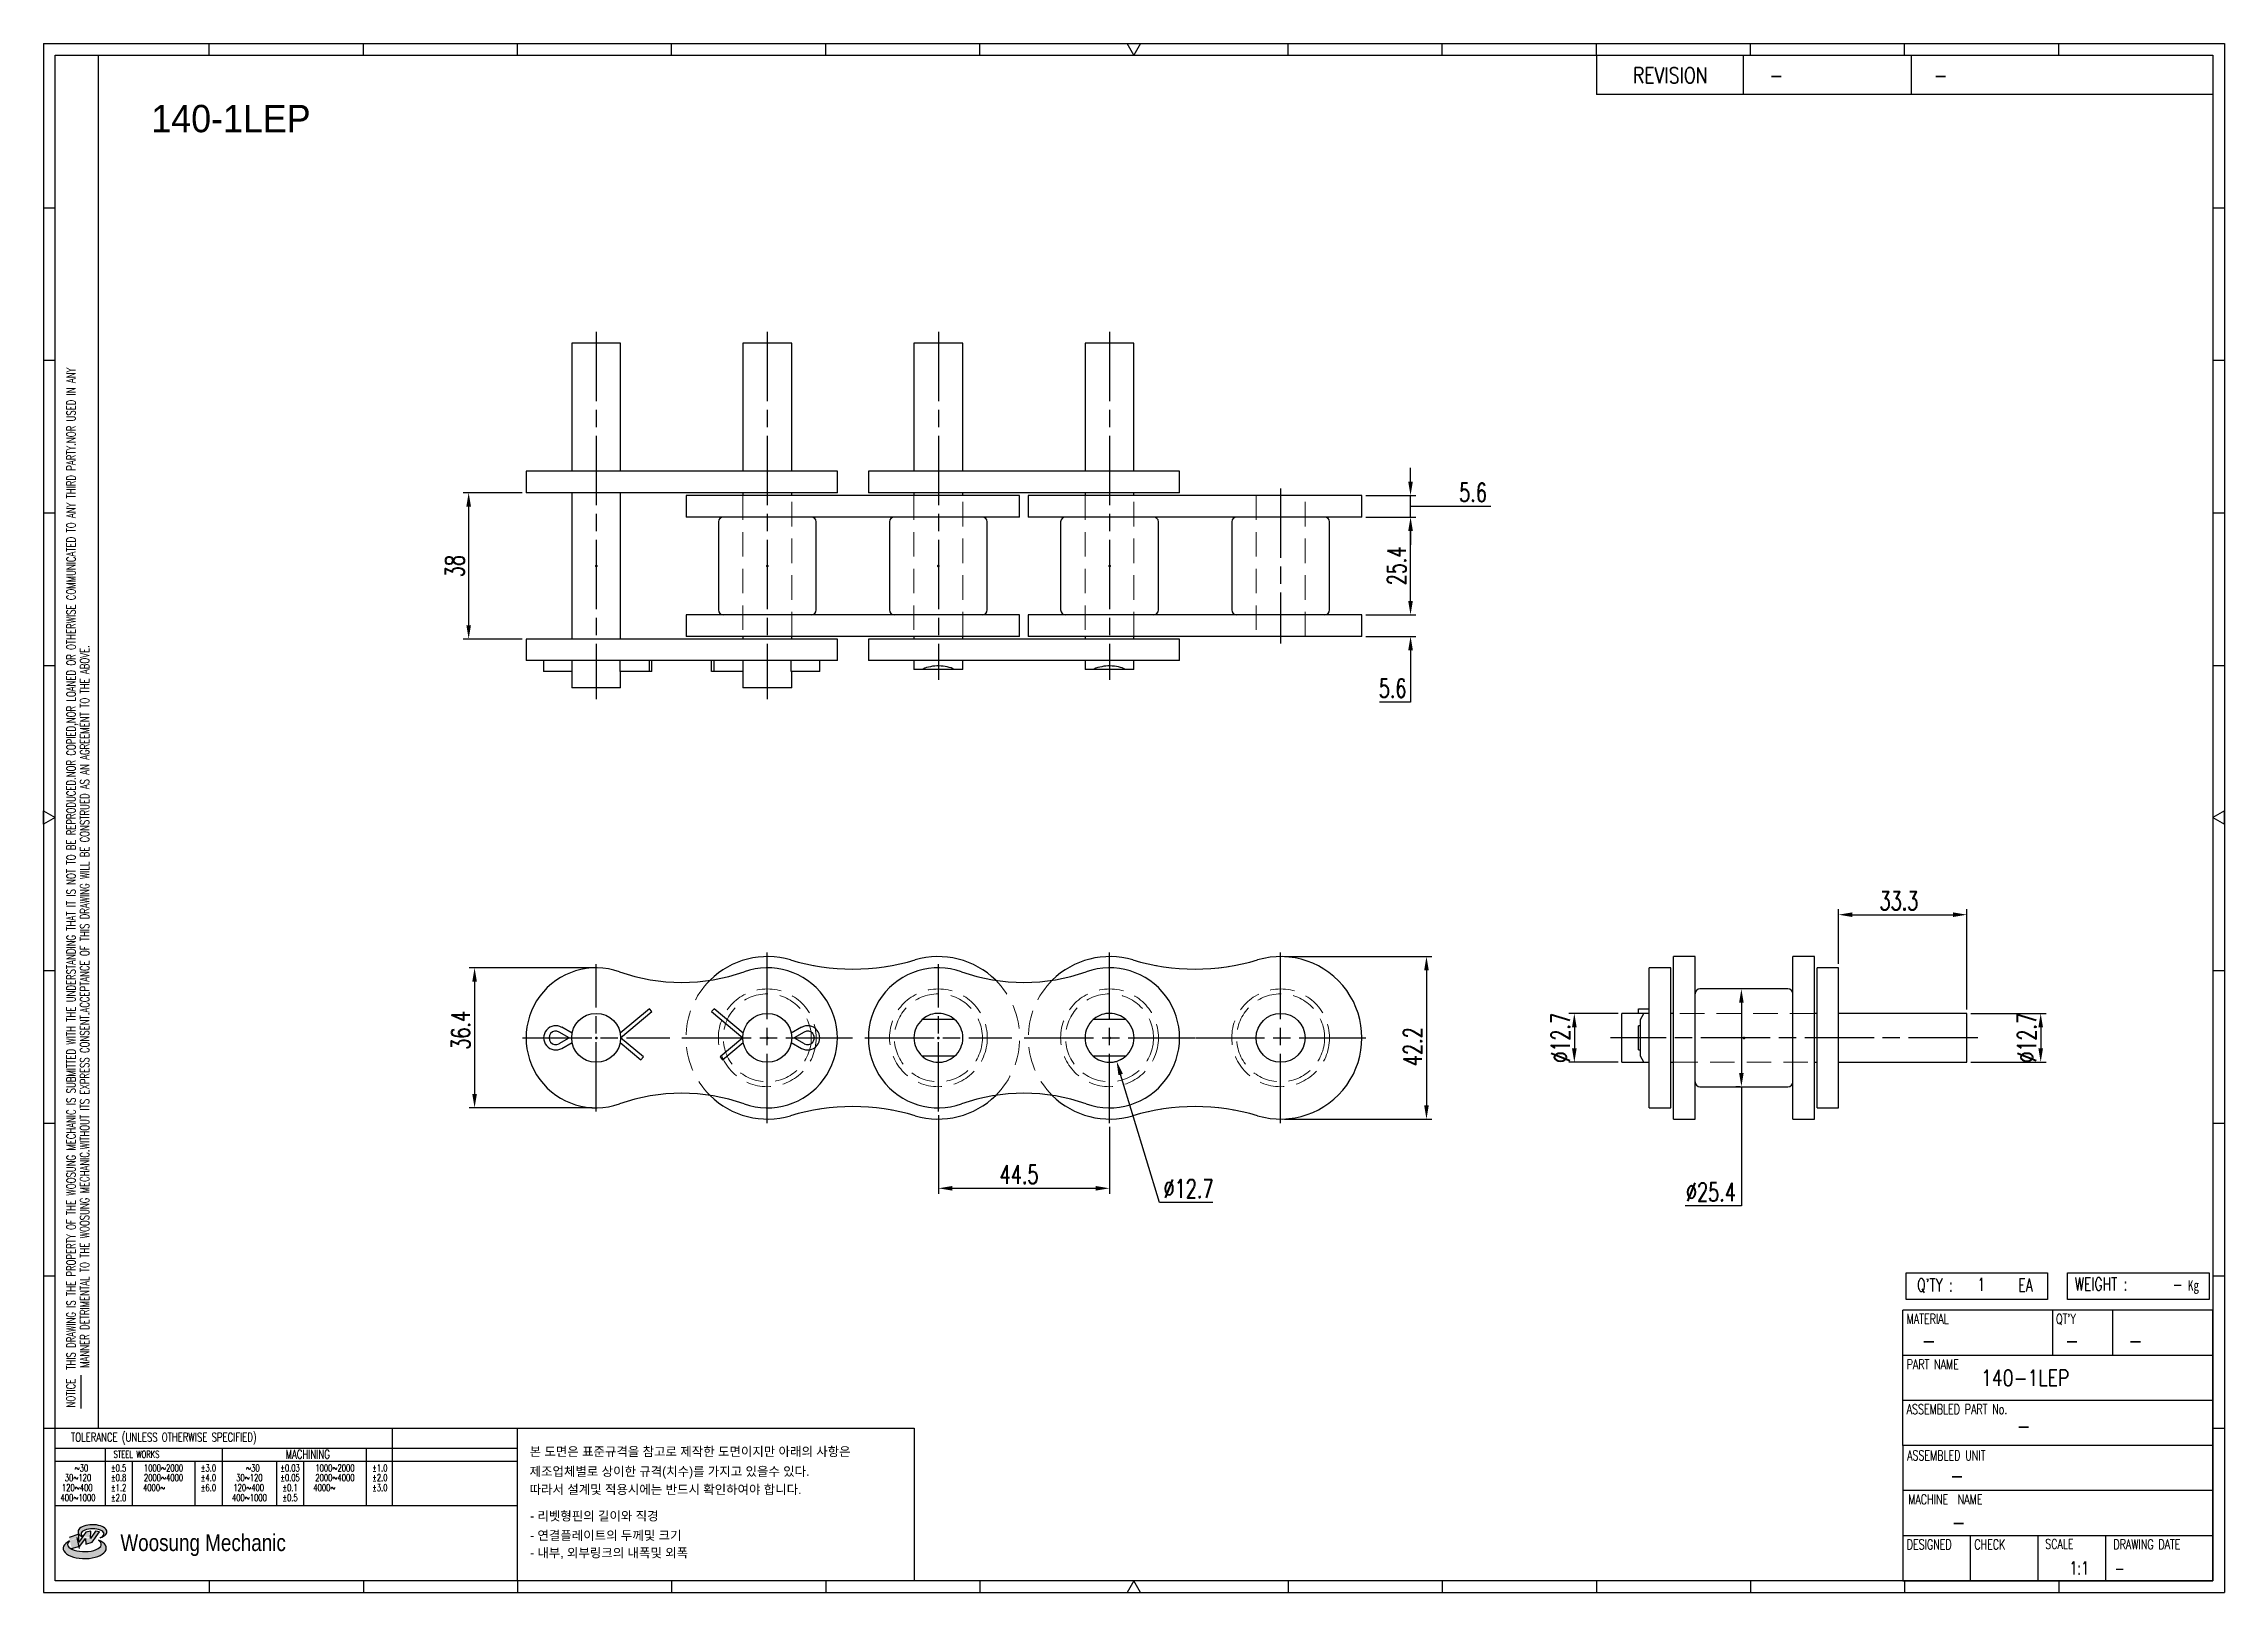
# Model space of a CAD drawing. Header units: millimetres. Extents: x 2770 to 3337, y 59 to 461.
import ezdxf
from ezdxf.enums import TextEntityAlignment as Align

# ---------------------------------------------------------------- set-up
doc = ezdxf.new("R2010")
doc.units = ezdxf.units.MM
doc.linetypes.add('AM_ISO08W050', pattern=[18, 12, -1.5, 3, -1.5])
doc.linetypes.add('HIDDEN', pattern=[9.525, 6.35, -3.175])
doc.layers.get('Defpoints').update_dxf_attribs({"color": 80})
for name, color, linetype, lineweight in [('2d ConnectionPoints', 7, 'Continuous', 50), ('CL1', 140, 'AM_ISO08W050', 25), ('HL3', 1, 'HIDDEN', 0)]:
    doc.layers.add(name, color=color, linetype=linetype, lineweight=lineweight)
for name, color, linetype in [('S-DIM', 7, 'Continuous'), ('TITLE', 7, 'Continuous'), ('도면레이아웃', 7, 'Continuous')]:
    doc.layers.add(name, color=color, linetype=linetype)
doc.styles.add('HAN', font='ROMANS.shx', dxfattribs={"width": 0.7, "bigfont": 'whgtxt.shx'})
doc.styles.add('HKD_ST2', font='romans.shx', dxfattribs={"width": 0.7, "height": 4, "bigfont": '@extfont2.shx'})
doc.styles.add('HSG', font='SIMPLEX.shx', dxfattribs={"width": 0.7, "bigfont": 'HSG.shx'})
doc.styles.add('MtXpl_', font='Gulim.ttf')
doc.styles.add('SLDTEXTSTYLE4', font='arial.ttf', dxfattribs={"width": 0.8})
doc.dimstyles.new('AP2', dxfattribs={"dimscale": 2, "dimtxt": 2.4, "dimasz": 1.8, "dimexe": 0.7, "dimexo": 0.5, "dimgap": 0.6, "dimtad": 1, "dimtoh": 1, "dimdec": 1, "dimrnd": 0.01, "dimzin": 9, "dimdsep": 46, "dimtxsty": 'HSG', "dimcen": 0, "dimclrd": 251, "dimclre": 251, "dimclrt": 60, "dimazin": 2, "dimtp": 1, "dimtm": 1, "dimtfac": 0.5, "dimtdec": 1, "dimtofl": 0, "dimtmove": 0, "dimatfit": 3, "dimfxl": 0, "dimtvp": 1, "dimtolj": 2, "dimlwd": -1, "dimlwe": -1, "dimarcsym": 0})

# ---------------------------------------------------------------- blocks, each defined once
blk = doc.blocks.new('MAST')
at = {"layer": '도면레이아웃'}
h = blk.add_hatch(color=10, dxfattribs=at)
h.paths.add_polyline_path([(1.544, 35.177), (1.554, 34.966), (1.779, 35.034), (2.054, 35.422), (1.908, 35.446), (1.728, 35.167), (1.741, 35.439), (1.547, 35.405), (1.292, 35.041), (1.295, 35.33), (0.943, 35.208), (1.03, 34.8), (1.336, 34.885)])
edge = h.paths.add_edge_path()
edge.add_ellipse((1.795, 35.421), major_axis=(-0.53, 0), ratio=0.487785, start_angle=122.36065, end_angle=403.39574)
edge.add_line((1.411, 35.244), (1.419, 35.261))
edge.add_ellipse((1.798, 35.344), major_axis=(-0.423, 0), ratio=0.444396, start_angle=131.58977, end_angle=386.19408, ccw=False)
edge = h.paths.add_edge_path()
edge.add_ellipse((1.512, 34.815), major_axis=(-0.793, 0), ratio=0.480113, start_angle=314.67633, end_angle=590.85213)
edge.add_ellipse((1.501, 34.958), major_axis=(-0.62, 0), ratio=0.43311, start_angle=331.7024, end_angle=574.42495, ccw=False)
at = {"color": 140}
for p, q in [((0, 90.118), (80.15, 90.118)), ((0, 90.118), (0, 33.191)), ((80.15, 90.118), (80.15, 33.191)), ((57.068, 89.693), (57.068, 88.246)), ((62.47, 89.693), (62.47, 88.246)), ((68.635, 89.693), (68.635, 88.246)), ((79.725, 88.246), (57.068, 88.246)), ((68.449, 43.961), (68.449, 44.936)), ((68.449, 44.936), (73.654, 44.936)), ((73.654, 44.936), (73.654, 43.961)), ((74.39, 43.961), (74.39, 44.936)), ((74.39, 44.936), (79.595, 44.936)), ((79.595, 44.936), (79.595, 43.961)), ((68.336, 38.59), (68.336, 43.563)), ((79.725, 43.563), (68.336, 43.563)), ((73.654, 43.961), (68.449, 43.961)), ((73.827, 43.563), (73.827, 41.905)), ((79.595, 43.961), (74.39, 43.961)), ((76.037, 43.563), (76.037, 41.905)), ((79.725, 38.59), (79.725, 43.563)), ((79.725, 41.905), (68.336, 41.905)), ((79.725, 40.248), (68.336, 40.248)), ((68.336, 38.59), (68.336, 33.616)), ((79.725, 38.59), (68.336, 38.59)), ((79.725, 33.616), (79.725, 38.59)), ((79.725, 36.932), (68.336, 36.932)), ((79.725, 35.274), (68.336, 35.274)), ((70.822, 33.616), (70.822, 35.274)), ((73.309, 33.616), (73.309, 35.274)), ((75.796, 33.616), (75.796, 35.274)), ((0, 33.191), (80.15, 33.191)), ((68.336, 33.616), (79.725, 33.616))]:
    blk.add_line(p, q, dxfattribs=at)
for p, q in [((6.089, 89.693), (6.089, 90.118)), ((11.753, 89.693), (11.753, 90.118)), ((17.418, 89.693), (17.418, 90.118)), ((23.082, 89.693), (23.082, 90.118)), ((28.746, 89.693), (28.746, 90.118)), ((34.411, 89.693), (34.411, 90.118)), ((45.739, 89.693), (45.739, 90.118)), ((51.404, 89.693), (51.404, 90.118)), ((57.068, 89.693), (57.068, 90.118)), ((62.732, 89.693), (62.732, 90.118)), ((68.397, 89.693), (68.397, 90.118)), ((74.061, 89.693), (74.061, 90.118)), ((0, 84.085), (0.425, 84.085)), ((79.725, 84.085), (80.15, 84.085)), ((0, 78.478), (0.425, 78.478)), ((79.725, 78.478), (80.15, 78.478)), ((0, 72.87), (0.425, 72.87)), ((79.725, 72.87), (80.15, 72.87)), ((0, 67.262), (0.425, 67.262)), ((79.725, 67.262), (80.15, 67.262)), ((0, 56.047), (0.425, 56.047)), ((79.725, 56.047), (80.15, 56.047)), ((0, 50.439), (0.425, 50.439)), ((79.725, 50.439), (80.15, 50.439)), ((0, 44.832), (0.425, 44.832)), ((79.725, 44.832), (80.15, 44.832)), ((1.377, 39.947), (1.377, 41.174)), ((0, 39.224), (0.425, 39.224)), ((79.725, 39.224), (80.15, 39.224)), ((6.089, 33.616), (6.089, 33.191)), ((11.753, 33.616), (11.753, 33.191)), ((17.418, 33.616), (17.418, 33.191)), ((23.082, 33.616), (23.082, 33.191)), ((28.746, 33.616), (28.746, 33.191)), ((34.411, 33.616), (34.411, 33.191)), ((45.739, 33.616), (45.739, 33.191)), ((51.404, 33.616), (51.404, 33.191)), ((57.068, 33.616), (57.068, 33.191)), ((62.732, 33.616), (62.732, 33.191)), ((68.397, 33.616), (68.397, 33.191)), ((74.061, 33.616), (74.061, 33.191))]:
    blk.add_line(p, q)
at = {"color": 2}
for p, q in [((2.017, 39.224), (2.017, 89.693)), ((0.425, 39.224), (17.418, 39.224)), ((0.425, 38.487), (17.418, 38.487)), ((2.257, 38.487), (2.257, 36.382)), ((6.557, 38.5), (6.557, 36.382)), ((11.857, 38.487), (11.857, 36.382)), ((12.816, 39.224), (12.816, 36.382)), ((17.418, 33.616), (17.418, 39.224)), ((0.425, 38.012), (17.418, 38.012)), ((3.257, 38.012), (3.257, 36.382)), ((5.557, 38.012), (5.557, 36.382)), ((8.557, 38.012), (8.557, 36.382)), ((9.557, 38.026), (9.557, 36.382)), ((0.425, 36.382), (17.418, 36.382))]:
    blk.add_line(p, q, dxfattribs=at)
for points in [[(40.075, 89.693), (39.83, 90.118), (40.32, 90.118)], [(0.425, 61.679), (0, 61.433), (0, 61.924)], [(79.725, 61.679), (80.15, 61.433), (80.15, 61.924)], [(40.075, 33.616), (39.83, 33.191), (40.32, 33.191)]]:
    blk.add_lwpolyline(points, close=True)
at = {"color": 140}
blk.add_lwpolyline([(0.425, 89.693), (79.725, 89.693), (79.725, 33.616), (0.425, 33.616)], close=True, dxfattribs=at)
at = {"layer": '도면레이아웃'}
for p, q in [((1.295, 35.33), (0.943, 35.208)), ((1.547, 35.405), (1.292, 35.041)), ((1.292, 35.041), (1.295, 35.33)), ((1.741, 35.439), (1.547, 35.405)), ((1.908, 35.446), (1.728, 35.167)), ((1.728, 35.167), (1.741, 35.439)), ((1.779, 35.034), (2.054, 35.422)), ((2.054, 35.422), (1.908, 35.446)), ((1.03, 34.8), (1.336, 34.885)), ((1.224, 35.208), (1.311, 34.8)), ((1.224, 35.208), (1.224, 35.208)), ((1.336, 34.885), (1.544, 35.177)), ((1.419, 35.261), (1.411, 35.244)), ((1.544, 35.177), (1.554, 34.966)), ((1.554, 34.966), (1.779, 35.034))]:
    blk.add_line(p, q, dxfattribs=at)
for centre, major_axis, ratio, start_param, end_param in [((1.795, 35.421), (-0.53, 0), 0.487785, 2.135596, 7.040584), ((1.798, 35.344), (-0.423, 0), 0.444396, 2.296675, 6.740358), ((1.512, 34.815), (-0.793, 0), 0.480113, 5.492138, 10.312315), ((1.501, 34.958), (-0.62, 0), 0.43311, 5.789299, 10.025607)]:
    blk.add_ellipse(centre, major_axis=major_axis, ratio=ratio, start_param=start_param, end_param=end_param, dxfattribs=at)
for s, height, style, width, p in [('REVISION', 0.5806, 'HAN', 0.8, (58.415, 88.664)), ('-', 0.581, 'HAN', 0.8, (63.426, 88.664)), ('-', 0.581, 'HAN', 0.8, (69.468, 88.664)), ("Q'TY : ", 0.4746, 'HKD_ST2', 0.7, (68.857, 44.253)), ('1', 0.475, 'HKD_ST2', 0.7, (71.071, 44.275)), ('EA', 0.4746, 'HKD_ST2', 0.7, (72.578, 44.253)), ('WEIGHT : ', 0.4746, 'HKD_ST2', 0.7, (74.65, 44.286)), ('-', 0.581, 'HAN', 0.8, (69.029, 42.157)), ('-', 0.581, 'HAN', 0.8, (74.289, 42.157)), ('-', 0.581, 'HAN', 0.8, (76.623, 42.157)), ('-', 0.581, 'HAN', 0.8, (72.515, 39.013)), ('-', 0.581, 'HAN', 0.8, (70.067, 37.189)), ('-', 0.581, 'HAN', 0.8, (70.126, 35.48)), ('1:1', 0.4746, 'HKD_ST2', 0.7, (74.458, 33.848)), ('-', 0.475, 'HKD_ST2', 0.7, (76.112, 33.837))]:
    blk.add_text(s, height=height, dxfattribs=dict(style=style, width=width)).set_placement(p)
at = {"color": 6, "style": 'HKD_ST2', "width": 0.7}
for s, p in [(' THIS DRAWING IS THE PROPERTY OF THE WOOSUNG MECHANIC IS SUBMITTED WITH THE UNDERSTANDING THAT IT IS NOT TO BE REPRODUCED.NOR COPIED,NOR LOANED OR OTHERWISE COMMUNICATED TO ANY THIRD PARTY.NOR USED IN ANY', (1.173, 41.217)), ('MANNER DETRIMENTAL TO THE WOOSUNG MECHANIC.WITHOUT ITS EXPRESS CONSENT.ACCEPTANCE OF THIS DRAWING WILL BE CONSTRUED AS AN AGREEMENT TO THE ABOVE.', (1.672, 41.447))]:
    blk.add_text(s, height=0.326266, rotation=90, dxfattribs=at).set_placement(p)
at = {"style": 'HKD_ST2', "width": 0.7}
blk.add_text('-', height=0.475, dxfattribs=at).set_placement((78.613, 44.286), align=Align.RIGHT)
at = {"color": 254, "style": 'HKD_ST2', "width": 0.7}
for s, height, p in [('MATERIAL', 0.3651, (68.474, 43.425)), ("QT'Y", 0.3651, (73.965, 43.425)), ('PART NAME', 0.3651, (68.474, 41.756)), ('ASSEMBLED PART No.', 0.36511, (68.474, 40.109)), ('ASSEMBLED UNIT', 0.36511, (68.49, 38.408)), ('MACHINE  NAME', 0.36511, (68.532, 36.794)), ('DESIGNED', 0.3651, (68.474, 35.136)), ('CHECK', 0.3651, (70.961, 35.136)), ('SCALE', 0.3651, (73.566, 35.153)), ('DRAWING DATE', 0.36511, (76.071, 35.141))]:
    blk.add_text(s, height=height, dxfattribs=at).set_placement(p, align=Align.TOP_LEFT)
at = {"style": 'HKD_ST2', "width": 0.7}
blk.add_text('NOTICE', height=0.3263, rotation=90, dxfattribs=at).set_placement((1.163, 39.988))
blk.add_text('TOLERANCE (UNLESS OTHERWISE SPECIFIED)', height=0.32627, dxfattribs=at).set_placement((4.417, 38.896), align=Align.MIDDLE_CENTER)
at = {"color": 4, "style": 'HKD_ST2', "width": 0.7}
for s, height, p in [('%%12630', 0.261, (1.389, 37.762)), ('1000%%1262000', 0.26101, (4.407, 37.762)), ('%%12630', 0.261, (7.689, 37.762)), ('1000%%1262000', 0.26101, (10.707, 37.762)), ('120%%126400', 0.26101, (1.237, 37.045)), ('30%%126120', 0.261, (1.263, 37.411)), ('4000%%126', 0.261, (4.061, 37.045)), ('2000%%1264000', 0.26101, (4.407, 37.411)), ('120%%126400', 0.26101, (7.537, 37.045)), ('30%%126120', 0.261, (7.563, 37.411)), ('4000%%126', 0.261, (10.321, 37.045)), ('2000%%1264000', 0.26101, (10.707, 37.411)), ('400%%1261000', 0.26101, (1.263, 36.67)), ('400%%1261000', 0.26101, (7.563, 36.67))]:
    blk.add_text(s, height=height, dxfattribs=at).set_placement(p, align=Align.MIDDLE_CENTER)
for s, height, p in [('%%P0.5', 0.261, (2.757, 37.762)), ('STEEL WORKS', 0.26101, (3.416, 38.268)), ('%%P3.0', 0.261, (6.057, 37.762)), ('%%P0.03', 0.261, (9.057, 37.762)), ('MACHINING', 0.3263, (9.707, 38.27)), ('%%P1.0', 0.261, (12.357, 37.762)), ('%%P0.8', 0.261, (2.757, 37.411)), ('%%P1.2', 0.261, (2.757, 37.045)), ('%%P4.0', 0.261, (6.057, 37.411)), ('%%P6.0', 0.261, (6.057, 37.045)), ('%%P0.05', 0.261, (9.057, 37.411)), ('%%P0.1', 0.261, (9.057, 37.045)), ('%%P2.0', 0.261, (12.357, 37.411)), ('%%P3.0', 0.261, (12.357, 37.045)), ('%%P2.0', 0.261, (2.757, 36.67)), ('%%P0.5', 0.261, (9.057, 36.67))]:
    blk.add_text(s, height=height, dxfattribs=at).set_placement(p, align=Align.MIDDLE)
at = {"color": 1, "style": 'SLDTEXTSTYLE4', "width": 0.8}
blk.add_text('Woosung Mechanic', height=0.61957, dxfattribs=at).set_placement((2.822, 34.711))
at = {"layer": 'TITLE', "width": 0.8}
blk.add_text('Kg', height=0.3789, dxfattribs=at).set_placement((78.807, 44.286))
blk = doc.blocks.new('*D2')
at = {"layer": 'Defpoints', "color": 0, "transparency": 16777216}
for p in [(3112.83, 312.72), (3125.47, 312.72), (3112.83, 307.12)]:
    blk.add_point(p, dxfattribs=at)
at = {"layer": 'S-DIM', "color": 251, "linetype": 'ByBlock', "transparency": 16777216}
for p, q in [((3125.47, 316.32), (3125.47, 319.92)), ((3113.83, 312.72), (3126.87, 312.72)), ((3113.83, 307.12), (3126.87, 307.12)), ((3125.47, 303.52), (3125.47, 290.02)), ((3125.47, 290.02), (3117.39, 290.02))]:
    blk.add_line(p, q, dxfattribs=at)
at = {"layer": 'S-DIM', "color": 251, "transparency": 16777216}
for points in [[(3124.87, 316.32), (3126.07, 316.32), (3125.47, 312.72)], [(3124.87, 303.52), (3126.07, 303.52), (3125.47, 307.12)]]:
    blk.add_solid(points, dxfattribs=at)
at = {"layer": 'S-DIM', "color": 60, "transparency": 16777216, "insert": (3120.83, 293.62), "char_height": 4.8, "attachment_point": 5, "style": 'HSG'}
blk.add_mtext('\\A2;5.6', dxfattribs=at)
blk = doc.blocks.new('*D3')
at = {"layer": 'Defpoints', "color": 0, "transparency": 16777216}
for p in [(3112.83, 338.12), (3125.47, 338.12), (3112.83, 312.72)]:
    blk.add_point(p, dxfattribs=at)
at = {"layer": 'S-DIM', "color": 251, "linetype": 'ByBlock', "transparency": 16777216}
for p, q in [((3113.83, 338.12), (3126.87, 338.12)), ((3125.47, 316.32), (3125.47, 334.52)), ((3113.83, 312.72), (3126.87, 312.72))]:
    blk.add_line(p, q, dxfattribs=at)
at = {"layer": 'S-DIM', "color": 251, "transparency": 16777216}
for points in [[(3124.87, 334.52), (3126.07, 334.52), (3125.47, 338.12)], [(3124.87, 316.32), (3126.07, 316.32), (3125.47, 312.72)]]:
    blk.add_solid(points, dxfattribs=at)
at = {"layer": 'S-DIM', "color": 60, "transparency": 16777216, "insert": (3121.87, 325.42), "char_height": 4.8, "attachment_point": 5, "rotation": 90, "style": 'HSG'}
blk.add_mtext('\\A2;25.4', dxfattribs=at)
blk = doc.blocks.new('*D4')
at = {"layer": 'Defpoints', "color": 0, "transparency": 16777216}
for p in [(3112.83, 343.72), (3125.47, 343.72), (3112.83, 338.12)]:
    blk.add_point(p, dxfattribs=at)
at = {"layer": 'S-DIM', "color": 251, "linetype": 'ByBlock', "transparency": 16777216}
for p, q in [((3125.47, 347.32), (3125.47, 350.92)), ((3113.83, 343.72), (3126.87, 343.72)), ((3125.47, 338.12), (3125.47, 343.72)), ((3125.47, 340.92), (3137.07, 340.92)), ((3137.07, 340.92), (3146.35, 340.92)), ((3113.83, 338.12), (3126.87, 338.12)), ((3125.47, 334.52), (3125.47, 330.92))]:
    blk.add_line(p, q, dxfattribs=at)
at = {"layer": 'S-DIM', "color": 251, "transparency": 16777216}
for points in [[(3124.87, 347.32), (3126.07, 347.32), (3125.47, 343.72)], [(3124.87, 334.52), (3126.07, 334.52), (3125.47, 338.12)]]:
    blk.add_solid(points, dxfattribs=at)
at = {"layer": 'S-DIM', "color": 60, "transparency": 16777216, "insert": (3141.71, 344.52), "char_height": 4.8, "attachment_point": 5, "style": 'HSG'}
blk.add_mtext('\\A2;5.6', dxfattribs=at)
blk = doc.blocks.new('*D5')
at = {"layer": 'Defpoints', "color": 0, "transparency": 16777216}
for p in [(2895.73, 344.42), (2880.81, 306.42), (2895.73, 306.42)]:
    blk.add_point(p, dxfattribs=at)
at = {"layer": 'S-DIM', "color": 251, "linetype": 'ByBlock', "transparency": 16777216}
for p, q in [((2894.73, 344.42), (2879.41, 344.42)), ((2880.81, 340.82), (2880.81, 310.02)), ((2894.73, 306.42), (2879.41, 306.42))]:
    blk.add_line(p, q, dxfattribs=at)
at = {"layer": 'S-DIM', "color": 251, "transparency": 16777216}
for points in [[(2880.21, 340.82), (2881.41, 340.82), (2880.81, 344.42)], [(2880.21, 310.02), (2881.41, 310.02), (2880.81, 306.42)]]:
    blk.add_solid(points, dxfattribs=at)
at = {"layer": 'S-DIM', "color": 60, "transparency": 16777216, "insert": (2877.21, 325.35), "char_height": 4.8, "attachment_point": 5, "rotation": 90, "style": 'HSG'}
blk.add_mtext('\\A2;38', dxfattribs=at)
blk = doc.blocks.new('*D6')
at = {"layer": 'Defpoints', "color": 0, "transparency": 16777216}
for p in [(2913.93, 221.02), (2882.35, 184.62), (2913.93, 184.62)]:
    blk.add_point(p, dxfattribs=at)
at = {"layer": 'S-DIM', "color": 251, "linetype": 'ByBlock', "transparency": 16777216}
for p, q in [((2912.93, 221.02), (2880.95, 221.02)), ((2882.35, 217.42), (2882.35, 188.22)), ((2912.93, 184.62), (2880.95, 184.62))]:
    blk.add_line(p, q, dxfattribs=at)
at = {"layer": 'S-DIM', "color": 251, "transparency": 16777216}
for points in [[(2881.75, 217.42), (2882.95, 217.42), (2882.35, 221.02)], [(2881.75, 188.22), (2882.95, 188.22), (2882.35, 184.62)]]:
    blk.add_solid(points, dxfattribs=at)
at = {"layer": 'S-DIM', "color": 60, "transparency": 16777216, "insert": (2878.75, 204.78), "char_height": 4.8, "attachment_point": 5, "rotation": 90, "style": 'HSG'}
blk.add_mtext('\\A2;36.4', dxfattribs=at)
blk = doc.blocks.new('*D7')
at = {"layer": 'Defpoints', "color": 0, "transparency": 16777216}
for p in [(3002.83, 183.71), (3047.28, 180.67), (3047.28, 163.73)]:
    blk.add_point(p, dxfattribs=at)
at = {"layer": 'S-DIM', "color": 251, "linetype": 'ByBlock', "transparency": 16777216}
for p, q in [((3002.83, 182.71), (3002.83, 162.33)), ((3047.28, 179.67), (3047.28, 162.33)), ((3006.43, 163.73), (3043.68, 163.73))]:
    blk.add_line(p, q, dxfattribs=at)
at = {"layer": 'S-DIM', "color": 251, "transparency": 16777216}
for points in [[(3006.43, 164.33), (3006.43, 163.13), (3002.83, 163.73)], [(3043.68, 164.33), (3043.68, 163.13), (3047.28, 163.73)]]:
    blk.add_solid(points, dxfattribs=at)
at = {"layer": 'S-DIM', "color": 60, "transparency": 16777216, "insert": (3023.78, 167.33), "char_height": 4.8, "attachment_point": 5, "style": 'HSG'}
blk.add_mtext('\\A2;44.5', dxfattribs=at)
blk = doc.blocks.new('*D8')
at = {"layer": 'Defpoints', "color": 0, "transparency": 16777216}
for p in [(3045.43, 208.9), (3049.12, 196.74)]:
    blk.add_point(p, dxfattribs=at)
at = {"layer": 'S-DIM', "color": 251, "linetype": 'ByBlock', "transparency": 16777216}
for p, q in [((3060.27, 160.04), (3050.17, 193.3)), ((3074.11, 160.04), (3060.27, 160.04))]:
    blk.add_line(p, q, dxfattribs=at)
blk.add_arc((3047.28, 202.82), 6.36, 274.2774, 302.3938, dxfattribs=at)
at = {"layer": 'S-DIM', "color": 251, "transparency": 16777216}
blk.add_solid([(3050.74, 193.47), (3049.59, 193.12), (3049.12, 196.74)], dxfattribs=at)
at = {"layer": 'S-DIM', "color": 60, "transparency": 16777216, "insert": (3067.79, 163.64), "char_height": 4.8, "attachment_point": 5, "style": 'HSG'}
blk.add_mtext('\\A2;∅12.7', dxfattribs=at)
blk = doc.blocks.new('*D9')
at = {"layer": 'Defpoints', "color": 0, "transparency": 16777216}
for p in [(3091.73, 223.92), (3091.73, 181.72), (3129.61, 181.72)]:
    blk.add_point(p, dxfattribs=at)
at = {"layer": 'S-DIM', "color": 251, "linetype": 'ByBlock', "transparency": 16777216}
for p, q in [((3092.73, 223.92), (3131.01, 223.92)), ((3129.61, 220.32), (3129.61, 185.32)), ((3092.73, 181.72), (3131.01, 181.72))]:
    blk.add_line(p, q, dxfattribs=at)
at = {"layer": 'S-DIM', "color": 251, "transparency": 16777216}
for points in [[(3129.01, 220.32), (3130.21, 220.32), (3129.61, 223.92)], [(3129.01, 185.32), (3130.21, 185.32), (3129.61, 181.72)]]:
    blk.add_solid(points, dxfattribs=at)
at = {"layer": 'S-DIM', "color": 60, "transparency": 16777216, "insert": (3126.01, 200.54), "char_height": 4.8, "attachment_point": 5, "rotation": 90, "style": 'HSG'}
blk.add_mtext('\\A2;42.2', dxfattribs=at)
blk = doc.blocks.new('*D10')
at = {"layer": 'Defpoints', "color": 0, "transparency": 16777216}
for p in [(3180.37, 209.18), (3168.02, 196.47), (3180.37, 196.47)]:
    blk.add_point(p, dxfattribs=at)
at = {"layer": 'S-DIM', "color": 251, "linetype": 'ByBlock', "transparency": 16777216}
for p, q in [((3179.37, 209.18), (3166.62, 209.18)), ((3168.02, 205.58), (3168.02, 200.07)), ((3179.37, 196.47), (3166.62, 196.47))]:
    blk.add_line(p, q, dxfattribs=at)
at = {"layer": 'S-DIM', "color": 251, "transparency": 16777216}
for points in [[(3167.42, 205.58), (3168.62, 205.58), (3168.02, 209.18)], [(3167.42, 200.07), (3168.62, 200.07), (3168.02, 196.47)]]:
    blk.add_solid(points, dxfattribs=at)
at = {"layer": 'S-DIM', "color": 60, "transparency": 16777216, "insert": (3164.42, 202.82), "char_height": 4.8, "attachment_point": 5, "rotation": 90, "style": 'HSG'}
blk.add_mtext('\\A2;%%c12.7', dxfattribs=at)
blk = doc.blocks.new('*D11')
at = {"layer": 'Defpoints', "color": 0, "transparency": 16777216}
for p in [(3212.07, 215.52), (3211.41, 190.12), (3212.07, 190.12)]:
    blk.add_point(p, dxfattribs=at)
at = {"layer": 'S-DIM', "color": 251, "linetype": 'ByBlock', "transparency": 16777216}
for p, q in [((3211.07, 215.52), (3210.01, 215.52)), ((3211.41, 211.92), (3211.41, 193.72)), ((3211.07, 190.12), (3210.01, 190.12)), ((3211.41, 190.12), (3211.41, 159.15)), ((3211.41, 159.15), (3196.77, 159.15))]:
    blk.add_line(p, q, dxfattribs=at)
at = {"layer": 'S-DIM', "color": 251, "transparency": 16777216}
for points in [[(3210.81, 211.92), (3212.01, 211.92), (3211.41, 215.52)], [(3210.81, 193.72), (3212.01, 193.72), (3211.41, 190.12)]]:
    blk.add_solid(points, dxfattribs=at)
at = {"layer": 'S-DIM', "color": 60, "transparency": 16777216, "insert": (3203.49, 162.75), "char_height": 4.8, "attachment_point": 5, "style": 'HSG'}
blk.add_mtext('\\A2;%%c25.4', dxfattribs=at)
blk = doc.blocks.new('*D12')
at = {"layer": 'Defpoints', "color": 0, "transparency": 16777216}
for p in [(3269.97, 234.81), (3236.67, 221.02), (3269.97, 209.18)]:
    blk.add_point(p, dxfattribs=at)
at = {"layer": 'S-DIM', "color": 251, "linetype": 'ByBlock', "transparency": 16777216}
for p, q in [((3236.67, 222.02), (3236.67, 236.21)), ((3240.27, 234.81), (3266.37, 234.81)), ((3269.97, 210.18), (3269.97, 236.21))]:
    blk.add_line(p, q, dxfattribs=at)
at = {"layer": 'S-DIM', "color": 251, "transparency": 16777216}
for points in [[(3240.27, 235.41), (3240.27, 234.21), (3236.67, 234.81)], [(3266.37, 235.41), (3266.37, 234.21), (3269.97, 234.81)]]:
    blk.add_solid(points, dxfattribs=at)
at = {"layer": 'S-DIM', "color": 60, "transparency": 16777216, "insert": (3252.33, 238.41), "char_height": 4.8, "attachment_point": 5, "style": 'HSG'}
blk.add_mtext('\\A2;33.3', dxfattribs=at)
blk = doc.blocks.new('*D13')
at = {"layer": 'Defpoints', "color": 0, "transparency": 16777216}
for p in [(3269.97, 209.18), (3269.97, 196.47), (3289.16, 196.47)]:
    blk.add_point(p, dxfattribs=at)
at = {"layer": 'S-DIM', "color": 251, "linetype": 'ByBlock', "transparency": 16777216}
for p, q in [((3270.97, 209.18), (3290.56, 209.18)), ((3289.16, 205.58), (3289.16, 200.07)), ((3270.97, 196.47), (3290.56, 196.47))]:
    blk.add_line(p, q, dxfattribs=at)
at = {"layer": 'S-DIM', "color": 251, "transparency": 16777216}
for points in [[(3288.56, 205.58), (3289.76, 205.58), (3289.16, 209.18)], [(3288.56, 200.07), (3289.76, 200.07), (3289.16, 196.47)]]:
    blk.add_solid(points, dxfattribs=at)
at = {"layer": 'S-DIM', "color": 60, "transparency": 16777216, "insert": (3285.56, 202.82), "char_height": 4.8, "attachment_point": 5, "rotation": 90, "style": 'HSG'}
blk.add_mtext('\\A2;%%c12.7', dxfattribs=at)

msp = doc.modelspace()

# ---------------------------------------------------------------- linework, layer by layer
for p, q in [((2920.28, 383.32), (2907.57, 383.32)), ((2907.57, 383.32), (2907.57, 350.02)), ((2920.28, 350.02), (2920.28, 383.32)), ((2964.73, 383.32), (2952.02, 383.32)), ((2952.02, 383.32), (2952.02, 350.02)), ((2964.73, 350.02), (2964.73, 383.32)), ((3009.18, 383.32), (2996.47, 383.32)), ((2996.47, 383.32), (2996.47, 350.02)), ((3009.18, 350.02), (3009.18, 383.32)), ((3053.63, 383.32), (3040.92, 383.32)), ((3040.92, 383.32), (3040.92, 350.02)), ((3053.63, 350.02), (3053.63, 383.32)), ((2895.73, 350.02), (2895.73, 344.42)), ((2976.58, 350.02), (2895.73, 350.02)), ((2976.58, 344.42), (2976.58, 350.02)), ((2984.63, 350.02), (2984.63, 344.42)), ((3065.48, 350.02), (2984.63, 350.02)), ((3065.48, 344.42), (3065.48, 350.02)), ((2976.58, 344.42), (2895.73, 344.42)), ((2907.57, 344.42), (2907.57, 306.42)), ((2920.28, 306.42), (2920.28, 344.42)), ((2937.28, 343.72), (2937.28, 338.12)), ((3023.93, 343.72), (2937.28, 343.72)), ((2952.02, 344.42), (2952.02, 343.72)), ((2964.73, 343.72), (2964.73, 344.42)), ((3065.48, 344.42), (2984.63, 344.42)), ((2996.47, 344.42), (2996.47, 343.72)), ((3009.18, 343.72), (3009.18, 344.42)), ((3023.93, 338.12), (3023.93, 343.72)), ((3026.18, 343.72), (3026.18, 338.12)), ((3112.83, 343.72), (3026.18, 343.72)), ((3040.92, 344.42), (3040.92, 343.72)), ((3053.63, 343.72), (3053.63, 344.42)), ((3112.83, 338.12), (3112.83, 343.72)), ((3023.93, 338.12), (2937.28, 338.12)), ((2945.68, 336.85), (2945.68, 313.99)), ((2971.08, 313.99), (2971.08, 336.85)), ((2990.13, 336.85), (2990.13, 313.99)), ((3015.53, 313.99), (3015.53, 336.85)), ((3112.83, 338.12), (3026.18, 338.12)), ((3034.58, 336.85), (3034.58, 313.99)), ((3059.98, 313.99), (3059.98, 336.85)), ((3079.03, 336.85), (3079.03, 313.99)), ((3104.43, 313.99), (3104.43, 336.85)), ((2937.28, 312.72), (2937.28, 307.12)), ((3023.93, 312.72), (2937.28, 312.72)), ((3023.93, 307.12), (3023.93, 312.72)), ((3026.18, 312.72), (3026.18, 307.12)), ((3112.83, 312.72), (3026.18, 312.72)), ((3112.83, 307.12), (3112.83, 312.72)), ((2895.73, 306.42), (2895.73, 300.82)), ((2976.58, 306.42), (2895.73, 306.42)), ((3023.93, 307.12), (2937.28, 307.12)), ((2952.02, 307.12), (2952.02, 306.42)), ((2964.73, 306.42), (2964.73, 307.12)), ((2976.58, 300.82), (2976.58, 306.42)), ((2984.63, 306.42), (2984.63, 300.82)), ((3065.48, 306.42), (2984.63, 306.42)), ((2996.47, 307.12), (2996.47, 306.42)), ((3009.18, 306.42), (3009.18, 307.12)), ((3112.83, 307.12), (3026.18, 307.12)), ((3040.92, 307.12), (3040.92, 306.42)), ((3053.63, 306.42), (3053.63, 307.12)), ((3065.48, 300.82), (3065.48, 306.42)), ((2976.58, 300.82), (2895.73, 300.82)), ((2900.29, 300.82), (2900.29, 298.02)), ((2907.68, 298.02), (2907.68, 300.82)), ((2920.17, 298.02), (2920.17, 300.82)), ((2927.75, 298.02), (2927.75, 300.82)), ((2928.38, 298.02), (2928.38, 300.82)), ((2943.92, 298.02), (2943.92, 300.82)), ((2944.55, 298.02), (2944.55, 300.82)), ((2952.13, 298.02), (2952.13, 300.82)), ((2964.62, 298.02), (2964.62, 300.82)), ((2972.01, 298.02), (2972.01, 300.82)), ((3065.48, 300.82), (2984.63, 300.82)), ((2996.47, 300.82), (2996.47, 298.52)), ((3009.18, 298.52), (3009.18, 300.82)), ((3040.92, 300.82), (3040.92, 298.52)), ((3053.63, 298.52), (3053.63, 300.82)), ((2907.68, 298.02), (2900.29, 298.02)), ((2907.57, 298.02), (2907.57, 293.72)), ((2928.38, 298.02), (2920.17, 298.02)), ((2920.28, 293.72), (2920.28, 298.02)), ((2952.13, 298.02), (2943.92, 298.02)), ((2952.02, 298.02), (2952.02, 293.72)), ((2972.01, 298.02), (2964.62, 298.02)), ((2964.73, 293.72), (2964.73, 298.02)), ((3009.18, 298.52), (2996.47, 298.52)), ((3053.63, 298.52), (3040.92, 298.52)), ((2920.28, 293.72), (2907.57, 293.72)), ((2964.73, 293.72), (2952.02, 293.72)), ((3193.07, 221.02), (3187.47, 221.02)), ((3187.47, 184.62), (3187.47, 221.02)), ((3193.07, 184.62), (3193.07, 221.02)), ((3199.37, 223.92), (3193.77, 223.92)), ((3193.77, 181.72), (3193.77, 223.92)), ((3199.37, 181.72), (3199.37, 223.92)), ((3230.37, 223.92), (3224.77, 223.92)), ((3224.77, 181.72), (3224.77, 223.92)), ((3230.37, 181.72), (3230.37, 223.92)), ((3236.67, 221.02), (3231.07, 221.02)), ((3231.07, 184.62), (3231.07, 221.02)), ((3236.67, 184.62), (3236.67, 221.02)), ((3223.5, 215.52), (3200.64, 215.52)), ((2927.75, 210.37), (2920.17, 204.01)), ((2920.28, 202.82), (2928.38, 209.62)), ((2928.38, 209.62), (2927.75, 210.37)), ((2944.55, 210.37), (2943.92, 209.62)), ((2943.92, 209.62), (2952.02, 202.82)), ((2952.13, 204.01), (2944.55, 210.37)), ((3184.67, 209.18), (3184.67, 210.37)), ((3184.67, 210.37), (3187.47, 210.37)), ((2906.94, 202.82), (2904.32, 204.33)), ((2907.68, 204.01), (2905.02, 205.55)), ((2967.28, 205.55), (2964.62, 204.01)), ((2967.98, 204.33), (2965.36, 202.82)), ((3007.03, 207.59), (2998.62, 207.59)), ((3051.48, 207.59), (3043.07, 207.59)), ((3180.37, 196.47), (3180.37, 209.18)), ((3186.08, 209.18), (3180.37, 209.18)), ((3185.17, 205.97), (3184.67, 205.97)), ((3184.67, 199.67), (3184.67, 205.97)), ((3185.17, 207.59), (3186.08, 209.18)), ((3185.17, 198.06), (3185.17, 207.59)), ((3187.47, 209.18), (3186.08, 209.18)), ((3193.77, 209.18), (3193.07, 209.18)), ((3231.07, 209.18), (3230.37, 209.18)), ((3269.97, 209.18), (3236.67, 209.18)), ((3269.97, 196.47), (3269.97, 209.18)), ((2904.32, 201.31), (2906.94, 202.82)), ((2905.02, 200.09), (2907.68, 201.63)), ((2920.17, 201.63), (2925.56, 197.11)), ((2926.19, 197.87), (2920.28, 202.82)), ((2952.02, 202.82), (2946.11, 197.87)), ((2946.74, 197.11), (2952.13, 201.63)), ((2964.62, 201.63), (2967.28, 200.09)), ((2965.36, 202.82), (2967.98, 201.31)), ((3184.67, 199.67), (3185.17, 199.67)), ((2925.56, 197.11), (2926.19, 197.87)), ((2946.11, 197.87), (2946.74, 197.11)), ((3007.03, 198.06), (2998.62, 198.06)), ((3051.48, 198.06), (3043.07, 198.06)), ((3180.37, 196.47), (3186.08, 196.47)), ((3186.08, 196.47), (3185.17, 198.06)), ((3186.08, 196.47), (3187.47, 196.47)), ((3193.07, 196.47), (3193.77, 196.47)), ((3230.37, 196.47), (3231.07, 196.47)), ((3236.67, 196.47), (3269.97, 196.47)), ((3200.64, 190.12), (3223.5, 190.12)), ((3187.47, 184.62), (3193.07, 184.62)), ((3193.77, 181.72), (3199.37, 181.72)), ((3224.77, 181.72), (3230.37, 181.72)), ((3231.07, 184.62), (3236.67, 184.62))]:
    msp.add_line(p, q)
for points in [[(3007.03, 298.52), (3006.6, 298.72), (3006.14, 298.9), (3005.65, 299.05), (3005.14, 299.18), (3004.62, 299.29), (3004.08, 299.36), (3003.53, 299.41), (3002.98, 299.43), (3002.43, 299.43), (3001.88, 299.39), (3001.33, 299.33), (3000.8, 299.24), (3000.28, 299.13), (2999.78, 298.99), (2999.31, 298.82), (2998.86, 298.63), (2998.62, 298.52)], [(3051.48, 298.52), (3051.05, 298.72), (3050.59, 298.9), (3050.1, 299.05), (3049.59, 299.18), (3049.07, 299.29), (3048.53, 299.36), (3047.98, 299.41), (3047.43, 299.43), (3046.88, 299.43), (3046.33, 299.39), (3045.78, 299.33), (3045.25, 299.24), (3044.73, 299.13), (3044.23, 298.99), (3043.76, 298.82), (3043.31, 298.63), (3043.07, 298.52)], [(3007.03, 207.59), (3006.6, 207.94), (3006.14, 208.25), (3005.65, 208.51), (3005.14, 208.74), (3004.62, 208.92), (3004.08, 209.05), (3003.53, 209.14), (3002.98, 209.17), (3002.43, 209.16), (3001.88, 209.11), (3001.33, 209), (3000.8, 208.85), (3000.28, 208.65), (2999.78, 208.4), (2999.31, 208.12), (2998.86, 207.79), (2998.62, 207.59)], [(3051.48, 207.59), (3051.05, 207.94), (3050.59, 208.25), (3050.1, 208.51), (3049.59, 208.74), (3049.07, 208.92), (3048.53, 209.05), (3047.98, 209.14), (3047.43, 209.17), (3046.88, 209.16), (3046.33, 209.11), (3045.78, 209), (3045.25, 208.85), (3044.73, 208.65), (3044.23, 208.4), (3043.76, 208.12), (3043.31, 207.79), (3043.07, 207.59)], [(2998.62, 198.06), (2999.05, 197.71), (2999.51, 197.4), (3000, 197.13), (3000.51, 196.91), (3001.03, 196.73), (3001.57, 196.59), (3002.12, 196.51), (3002.67, 196.47), (3003.22, 196.48), (3003.77, 196.54), (3004.32, 196.64), (3004.85, 196.8), (3005.37, 197), (3005.87, 197.24), (3006.34, 197.53), (3006.79, 197.85), (3007.03, 198.06)], [(3043.07, 198.06), (3043.5, 197.71), (3043.96, 197.4), (3044.45, 197.13), (3044.96, 196.91), (3045.48, 196.73), (3046.02, 196.59), (3046.57, 196.51), (3047.12, 196.47), (3047.67, 196.48), (3048.22, 196.54), (3048.77, 196.64), (3049.3, 196.8), (3049.82, 197), (3050.32, 197.24), (3050.79, 197.53), (3051.24, 197.85), (3051.48, 198.06)]]:
    msp.add_lwpolyline(points)
at = {"color": 140}
msp.add_lwpolyline([(2893.5, 101.4), (2996.55, 101.4), (2996.55, 61.76), (2893.5, 61.76)], close=True, dxfattribs=at)
for centre in [(2913.93, 202.82), (2958.38, 202.82), (3091.73, 202.82)]:
    msp.add_circle(centre, 6.36)
for centre, radius, start, end in [((2946.95, 336.85), 1.27, 90, 180), ((2969.81, 336.85), 1.27, 0, 90), ((2991.4, 336.85), 1.27, 90, 180), ((3014.26, 336.85), 1.27, 0, 90), ((3035.85, 336.85), 1.27, 90, 180), ((3058.71, 336.85), 1.27, 0, 90), ((3080.3, 336.85), 1.27, 90, 180), ((3103.16, 336.85), 1.27, 0, 90), ((2946.95, 313.99), 1.27, 180, 270), ((2969.81, 313.99), 1.27, 270, 0), ((2991.4, 313.99), 1.27, 180, 270), ((3014.26, 313.99), 1.27, 270, 0), ((3035.85, 313.99), 1.27, 180, 270), ((3058.71, 313.99), 1.27, 270, 0), ((3080.3, 313.99), 1.27, 180, 270), ((3103.16, 313.99), 1.27, 270, 0), ((2913.93, 202.82), 18.2, 70.6253, 289.3747), ((2958.38, 202.82), 21.1, 73.4095, 134.8366), ((2958.38, 202.82), 18.2, 250.6253, 109.3747), ((2980.6, 277.42), 56.74, 253.4095, 286.5905), ((3002.83, 202.82), 18.2, 70.6253, 289.3747), ((3002.83, 202.82), 21.1, 45.1634, 106.5905), ((3047.28, 202.82), 21.1, 73.4095, 134.8366), ((3047.28, 202.82), 18.2, 250.6253, 109.3747), ((3069.5, 277.42), 56.74, 253.4095, 286.5905), ((3091.73, 202.82), 21.1, 253.4095, 106.5905), ((2936.15, 266.02), 48.79, 250.6253, 289.3747), ((3025.05, 266.02), 48.79, 250.6253, 289.3747), ((3200.64, 214.25), 1.27, 90, 180), ((3223.5, 214.25), 1.27, 0, 90), ((2903.44, 202.82), 3.15, 60, 300), ((2903.44, 202.82), 1.75, 60, 300), ((2968.86, 202.82), 3.15, 240, 120), ((2968.86, 202.82), 1.75, 240, 120), ((3002.83, 202.82), 6.35, 131.4096, 228.5904), ((3002.83, 202.82), 6.36, 311.4096, 48.5904), ((3047.28, 202.82), 6.36, 131.4096, 228.5904), ((3047.28, 202.82), 6.36, 311.4096, 48.5904), ((2936.15, 139.62), 48.79, 70.6253, 109.3747), ((2958.38, 202.82), 21.1, 225.1634, 286.5905), ((3002.83, 202.82), 21.1, 253.4095, 314.8366), ((3025.05, 139.62), 48.79, 70.6253, 109.3747), ((3047.28, 202.82), 21.1, 225.1634, 286.5905), ((3200.64, 191.39), 1.27, 180, 270), ((3223.5, 191.39), 1.27, 270, 0), ((2980.6, 128.22), 56.74, 73.4095, 106.5905), ((3069.5, 128.22), 56.74, 73.4095, 106.5905)]:
    msp.add_arc(centre, radius, start, end)
at = {"layer": '2d ConnectionPoints'}
for p in [(2913.93, 325.42), (2958.38, 325.42), (2958.38, 325.42), (3002.83, 325.42), (3002.83, 325.42), (3047.28, 325.42), (2913.93, 202.82), (2958.38, 202.82), (2958.38, 202.82), (3002.83, 202.82), (3002.83, 202.82), (3047.28, 202.82), (3212.07, 202.82), (3212.07, 202.82), (3212.07, 202.82), (3212.07, 202.82)]:
    msp.add_point(p, dxfattribs=at)
at = {"layer": 'CL1', "ltscale": 1.5}
for p, q in [((2913.93, 386.21), (2913.93, 290.79)), ((2958.38, 386.21), (2958.38, 290.79)), ((3002.83, 386.21), (3002.83, 295.83)), ((3047.28, 386.21), (3047.28, 295.83)), ((3091.73, 345.55), (3091.73, 305.29)), ((2913.93, 183.71), (2913.93, 221.93)), ((2958.38, 180.67), (2958.38, 224.98)), ((3002.83, 183.71), (3002.83, 221.93)), ((3047.28, 180.67), (3047.28, 224.98)), ((3091.73, 180.67), (3091.73, 224.98)), ((2894.82, 202.82), (2933.04, 202.82)), ((2936.22, 202.82), (2980.53, 202.82)), ((2983.72, 202.82), (3021.94, 202.82)), ((3025.12, 202.82), (3069.43, 202.82)), ((3069.57, 202.82), (3113.88, 202.82)), ((3272.86, 202.82), (3177.44, 202.82))]:
    msp.add_line(p, q, dxfattribs=at)
at = {"layer": 'HL3'}
for p, q in [((2952.02, 343.72), (2952.02, 307.12)), ((2952.02, 343.72), (2952.02, 307.12)), ((2964.73, 307.12), (2964.73, 343.72)), ((2964.73, 307.12), (2964.73, 343.72)), ((2996.47, 343.72), (2996.47, 307.12)), ((2996.47, 343.72), (2996.47, 307.12)), ((3009.18, 307.12), (3009.18, 343.72)), ((3009.18, 307.12), (3009.18, 343.72)), ((3040.92, 343.72), (3040.92, 307.12)), ((3040.92, 343.72), (3040.92, 307.12)), ((3053.63, 307.12), (3053.63, 343.72)), ((3053.63, 307.12), (3053.63, 343.72)), ((3085.37, 343.72), (3085.37, 307.12)), ((3098.08, 307.12), (3098.08, 343.72)), ((3230.37, 209.18), (3193.77, 209.18)), ((3193.77, 196.47), (3230.37, 196.47))]:
    msp.add_line(p, q, dxfattribs=at)
for centre, radius in [((2958.38, 202.82), 12.7), ((3002.83, 202.82), 12.7), ((3047.28, 202.82), 12.7), ((3091.73, 202.82), 12.7), ((2958.38, 202.82), 11.43), ((3002.83, 202.82), 11.43), ((3047.28, 202.82), 11.43), ((3091.73, 202.82), 11.43)]:
    msp.add_circle(centre, radius, dxfattribs=at)
for centre, radius, start, end in [((2980.6, 277.31), 56.63, 253.3863, 286.6137), ((3069.5, 277.31), 56.63, 253.3863, 286.6137), ((2958.38, 202.82), 21.1, 134.8366, 225.1634), ((3002.83, 202.82), 21.1, 314.8366, 45.1634), ((3047.28, 202.82), 21.1, 134.8366, 225.1634), ((2980.6, 128.33), 56.63, 73.3863, 106.6137), ((3069.5, 128.33), 56.63, 73.3863, 106.6137)]:
    msp.add_arc(centre, radius, start, end, dxfattribs=at)

# ---------------------------------------------------------------- block references
at = {"color": 140, "xscale": 7.067662268895369, "yscale": 7.067662268895369, "zscale": 7.067662268895369}
msp.add_blockref('MAST', (2770.4, -175.83), dxfattribs=at)

# ---------------------------------------------------------------- texts
at = {"color": 254, "style": 'MtXpl_'}
msp.add_text('140-1LEP', height=7.112, dxfattribs=at).set_placement((2798.38, 438.07))
at = {"style": 'HAN', "width": 0.8}
msp.add_text('140-1LEP', height=4.104, dxfattribs=at).set_placement((3273.67, 112.43))
at = {"color": 140, "style": 'MtXpl_'}
for s, p in [('본 도면은 표준규격을 참고로 제작한 도면이지만 아래의 사항은', (2896.64, 94.17)), ('제조업체별로 상이한 규격(치수)를 가지고 있을수 있다.', (2896.64, 89.02)), ('따라서 설계및 적용시에는 반드시 확인하여야 합니다.', (2896.64, 84.32)), ('- 리벳형핀의 길이와 직경', (2896.77, 77.43)), ('- 연결플레이트의 두께및 크기', (2896.77, 72.39)), ('- 내부, 외부링크의 내폭및 외폭', (2896.77, 67.86))]:
    msp.add_text(s, height=2.3708, dxfattribs=at).set_placement(p)

# ---------------------------------------------------------------- dimensions: what is measured, and where the dimension line sits
at = {"layer": 'S-DIM'}
for base, p1, p2, picture, middle in [((3125.47, 343.72), (3112.83, 338.12), (3112.83, 343.72), '*D4', (3138.27, 344.52)), ((3125.47, 338.12), (3112.83, 312.72), (3112.83, 338.12), '*D3', (3121.87, 325.42))]:
    dim = msp.add_linear_dim(base=base, p1=p1, p2=p2, angle=90, dimstyle='AP2', override={"dimtmove": 1}, dxfattribs=at)
    dim.commit()
    dim.dimension.update_dxf_attribs({"geometry": picture, "text_midpoint": middle})
for base, p1, p2, picture, middle in [((2880.81, 306.42), (2895.73, 344.42), (2895.73, 306.42), '*D5', (2880.81, 325.35)), ((3125.47, 312.72), (3112.83, 307.12), (3112.83, 312.72), '*D2', (3120.83, 290.02)), ((2882.35, 184.62), (2913.93, 221.02), (2913.93, 184.62), '*D6', (2882.35, 204.78)), ((3129.61, 181.72), (3091.73, 223.92), (3091.73, 181.72), '*D9', (3129.61, 200.54))]:
    dim = msp.add_linear_dim(base=base, p1=p1, p2=p2, angle=90, dimstyle='AP2', dxfattribs=at)
    dim.commit()
    dim.dimension.update_dxf_attribs({"geometry": picture, "text_midpoint": middle, "dimtype": 128})
for base, p1, p2, picture, middle in [((3269.97, 234.81), (3236.67, 221.02), (3269.97, 209.18), '*D12', (3252.33, 234.81)), ((3047.27500262, 163.73480701), (3002.82500262, 183.7117352), (3047.27500262, 180.6667352), '*D7', (3023.77597855, 163.73480701))]:
    dim = msp.add_linear_dim(base=base, p1=p1, p2=p2, dimstyle='AP2', dxfattribs=at)
    dim.commit()
    dim.dimension.update_dxf_attribs({"geometry": picture, "text_midpoint": middle, "dimtype": 128})
for base, p1, p2, picture, middle in [((3211.41, 190.12), (3212.07, 215.52), (3212.07, 190.12), '*D11', (3203.49, 159.15)), ((3168.02, 196.47), (3180.37, 209.18), (3180.37, 196.47), '*D10', (3168.02, 202.82)), ((3289.16, 196.47), (3269.97, 209.18), (3269.97, 196.47), '*D13', (3289.16, 202.82))]:
    dim = msp.add_linear_dim(base=base, p1=p1, p2=p2, angle=90, text='%%c<>', dimstyle='AP2', dxfattribs=at)
    dim.commit()
    dim.dimension.update_dxf_attribs({"geometry": picture, "text_midpoint": middle, "dimtype": 128})
dim = msp.add_diameter_dim_2p(p1=(3045.43, 208.9), p2=(3049.12, 196.74), dimstyle='AP2', dxfattribs=at)
dim.commit()
dim.dimension.update_dxf_attribs({"geometry": '*D8', "text_midpoint": (3067.79, 160.04), "dimtype": 131})

doc.saveas('drawing.dxf')
